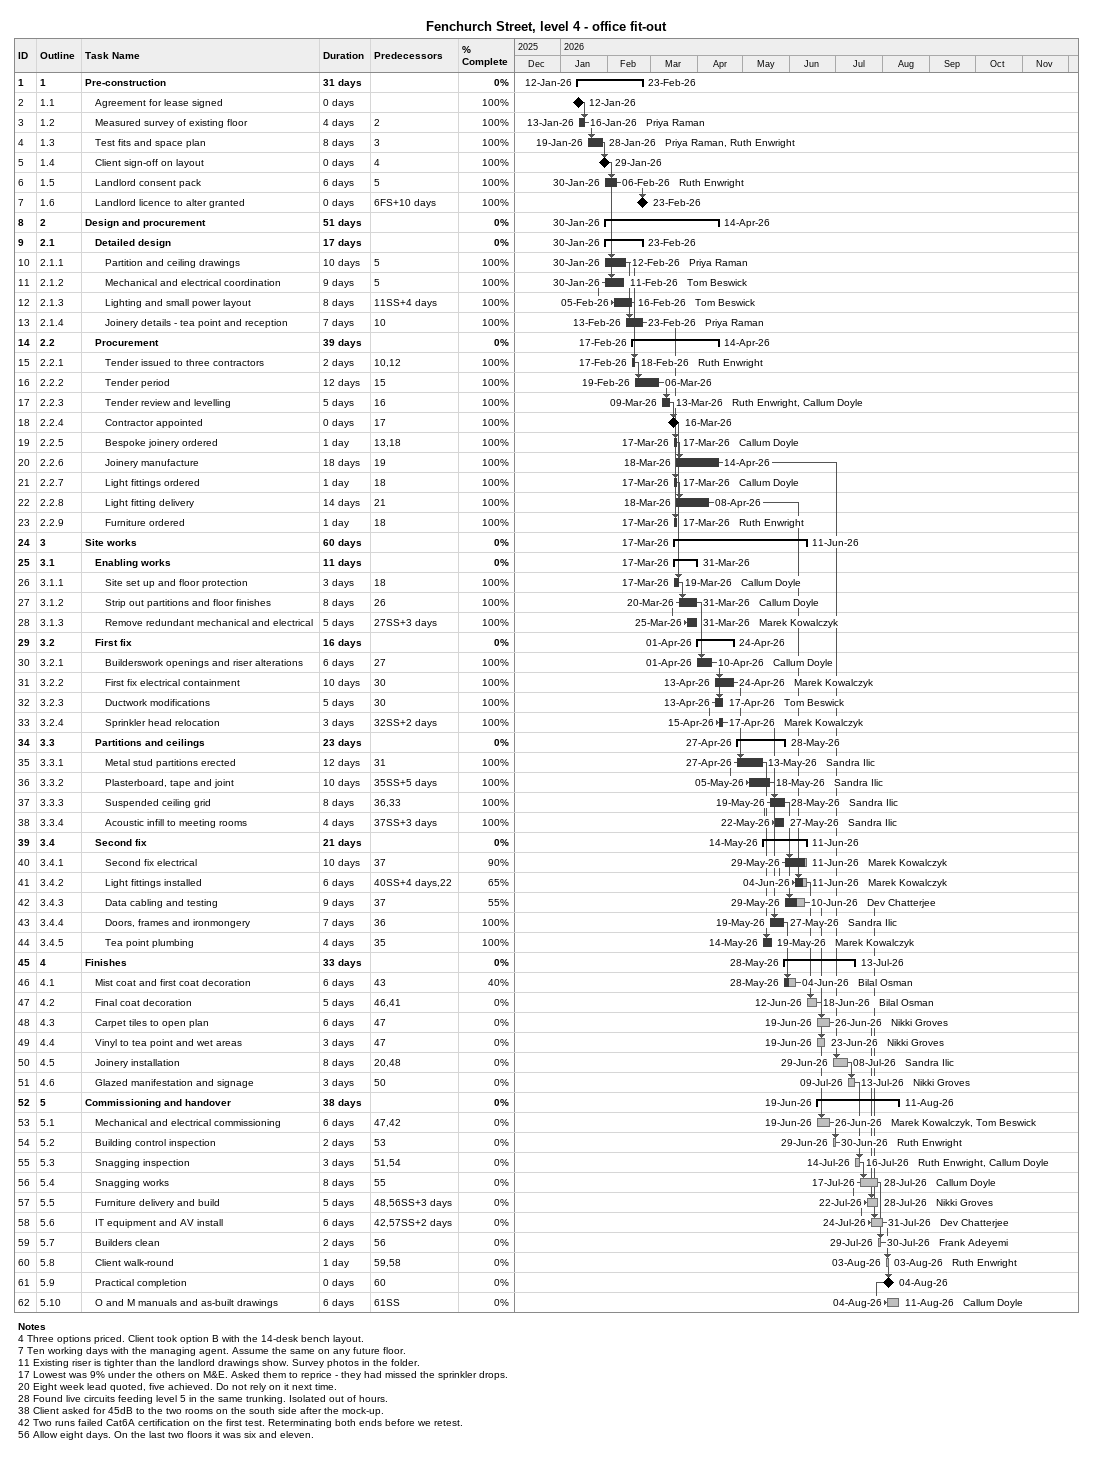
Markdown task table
Fenchurch Street, level 4 - office fit-out

| ID | WBS | Task | Duration | Start | Finish | Predecessors | Resources | % complete |
|---|---|---|---|---|---|---|---|---|
| 1 | 1 | **Pre-construction** | 31d | 2026-01-12 | 2026-02-23 |  |  | 0 |
| 2 | 1.1 | Agreement for lease signed | 0d | 2026-01-12 | 2026-01-12 |  |  | 100 |
| 3 | 1.2 | Measured survey of existing floor | 4d | 2026-01-13 | 2026-01-16 | 2 | Priya Raman | 100 |
| 4 | 1.3 | Test fits and space plan | 8d | 2026-01-19 | 2026-01-28 | 3 | Priya Raman, Ruth Enwright | 100 |
| 5 | 1.4 | Client sign-off on layout | 0d | 2026-01-29 | 2026-01-29 | 4 |  | 100 |
| 6 | 1.5 | Landlord consent pack | 6d | 2026-01-30 | 2026-02-06 | 5 | Ruth Enwright | 100 |
| 7 | 1.6 | Landlord licence to alter granted | 0d | 2026-02-23 | 2026-02-23 | 6FS+10d |  | 100 |
| 8 | 2 | **Design and procurement** | 51d | 2026-01-30 | 2026-04-14 |  |  | 0 |
| 9 | 2.1 | **Detailed design** | 17d | 2026-01-30 | 2026-02-23 |  |  | 0 |
| 10 | 2.1.1 | Partition and ceiling drawings | 10d | 2026-01-30 | 2026-02-12 | 5 | Priya Raman | 100 |
| 11 | 2.1.2 | Mechanical and electrical coordination | 9d | 2026-01-30 | 2026-02-11 | 5 | Tom Beswick | 100 |
| 12 | 2.1.3 | Lighting and small power layout | 8d | 2026-02-05 | 2026-02-16 | 11SS+4d | Tom Beswick | 100 |
| 13 | 2.1.4 | Joinery details - tea point and reception | 7d | 2026-02-13 | 2026-02-23 | 10 | Priya Raman | 100 |
| 14 | 2.2 | **Procurement** | 39d | 2026-02-17 | 2026-04-14 |  |  | 0 |
| 15 | 2.2.1 | Tender issued to three contractors | 2d | 2026-02-17 | 2026-02-18 | 10, 12 | Ruth Enwright | 100 |
| 16 | 2.2.2 | Tender period | 12d | 2026-02-19 | 2026-03-06 | 15 |  | 100 |
| 17 | 2.2.3 | Tender review and levelling | 5d | 2026-03-09 | 2026-03-13 | 16 | Ruth Enwright, Callum Doyle | 100 |
| 18 | 2.2.4 | Contractor appointed | 0d | 2026-03-16 | 2026-03-16 | 17 |  | 100 |
| 19 | 2.2.5 | Bespoke joinery ordered | 1d | 2026-03-17 | 2026-03-17 | 13, 18 | Callum Doyle | 100 |
| 20 | 2.2.6 | Joinery manufacture | 18d | 2026-03-18 | 2026-04-14 | 19 |  | 100 |
| 21 | 2.2.7 | Light fittings ordered | 1d | 2026-03-17 | 2026-03-17 | 18 | Callum Doyle | 100 |
| 22 | 2.2.8 | Light fitting delivery | 14d | 2026-03-18 | 2026-04-08 | 21 |  | 100 |
| 23 | 2.2.9 | Furniture ordered | 1d | 2026-03-17 | 2026-03-17 | 18 | Ruth Enwright | 100 |
| 24 | 3 | **Site works** | 60d | 2026-03-17 | 2026-06-11 |  |  | 0 |
| 25 | 3.1 | **Enabling works** | 11d | 2026-03-17 | 2026-03-31 |  |  | 0 |
| 26 | 3.1.1 | Site set up and floor protection | 3d | 2026-03-17 | 2026-03-19 | 18 | Callum Doyle | 100 |
| 27 | 3.1.2 | Strip out partitions and floor finishes | 8d | 2026-03-20 | 2026-03-31 | 26 | Callum Doyle | 100 |
| 28 | 3.1.3 | Remove redundant mechanical and electrical | 5d | 2026-03-25 | 2026-03-31 | 27SS+3d | Marek Kowalczyk | 100 |
| 29 | 3.2 | **First fix** | 16d | 2026-04-01 | 2026-04-24 |  |  | 0 |
| 30 | 3.2.1 | Builderswork openings and riser alterations | 6d | 2026-04-01 | 2026-04-10 | 27 | Callum Doyle | 100 |
| 31 | 3.2.2 | First fix electrical containment | 10d | 2026-04-13 | 2026-04-24 | 30 | Marek Kowalczyk | 100 |
| 32 | 3.2.3 | Ductwork modifications | 5d | 2026-04-13 | 2026-04-17 | 30 | Tom Beswick | 100 |
| 33 | 3.2.4 | Sprinkler head relocation | 3d | 2026-04-15 | 2026-04-17 | 32SS+2d | Marek Kowalczyk | 100 |
| 34 | 3.3 | **Partitions and ceilings** | 23d | 2026-04-27 | 2026-05-28 |  |  | 0 |
| 35 | 3.3.1 | Metal stud partitions erected | 12d | 2026-04-27 | 2026-05-13 | 31 | Sandra Ilic | 100 |
| 36 | 3.3.2 | Plasterboard, tape and joint | 10d | 2026-05-05 | 2026-05-18 | 35SS+5d | Sandra Ilic | 100 |
| 37 | 3.3.3 | Suspended ceiling grid | 8d | 2026-05-19 | 2026-05-28 | 36, 33 | Sandra Ilic | 100 |
| 38 | 3.3.4 | Acoustic infill to meeting rooms | 4d | 2026-05-22 | 2026-05-27 | 37SS+3d | Sandra Ilic | 100 |
| 39 | 3.4 | **Second fix** | 21d | 2026-05-14 | 2026-06-11 |  |  | 0 |
| 40 | 3.4.1 | Second fix electrical | 10d | 2026-05-29 | 2026-06-11 | 37 | Marek Kowalczyk | 90 |
| 41 | 3.4.2 | Light fittings installed | 6d | 2026-06-04 | 2026-06-11 | 40SS+4d, 22 | Marek Kowalczyk | 65 |
| 42 | 3.4.3 | Data cabling and testing | 9d | 2026-05-29 | 2026-06-10 | 37 | Dev Chatterjee | 55 |
| 43 | 3.4.4 | Doors, frames and ironmongery | 7d | 2026-05-19 | 2026-05-27 | 36 | Sandra Ilic | 100 |
| 44 | 3.4.5 | Tea point plumbing | 4d | 2026-05-14 | 2026-05-19 | 35 | Marek Kowalczyk | 100 |
| 45 | 4 | **Finishes** | 33d | 2026-05-28 | 2026-07-13 |  |  | 0 |
| 46 | 4.1 | Mist coat and first coat decoration | 6d | 2026-05-28 | 2026-06-04 | 43 | Bilal Osman | 40 |
| 47 | 4.2 | Final coat decoration | 5d | 2026-06-12 | 2026-06-18 | 46, 41 | Bilal Osman | 0 |
| 48 | 4.3 | Carpet tiles to open plan | 6d | 2026-06-19 | 2026-06-26 | 47 | Nikki Groves | 0 |
| 49 | 4.4 | Vinyl to tea point and wet areas | 3d | 2026-06-19 | 2026-06-23 | 47 | Nikki Groves | 0 |
| 50 | 4.5 | Joinery installation | 8d | 2026-06-29 | 2026-07-08 | 20, 48 | Sandra Ilic | 0 |
| 51 | 4.6 | Glazed manifestation and signage | 3d | 2026-07-09 | 2026-07-13 | 50 | Nikki Groves | 0 |
| 52 | 5 | **Commissioning and handover** | 38d | 2026-06-19 | 2026-08-11 |  |  | 0 |
| 53 | 5.1 | Mechanical and electrical commissioning | 6d | 2026-06-19 | 2026-06-26 | 47, 42 | Marek Kowalczyk, Tom Beswick | 0 |
| 54 | 5.2 | Building control inspection | 2d | 2026-06-29 | 2026-06-30 | 53 | Ruth Enwright | 0 |
| 55 | 5.3 | Snagging inspection | 3d | 2026-07-14 | 2026-07-16 | 51, 54 | Ruth Enwright, Callum Doyle | 0 |
| 56 | 5.4 | Snagging works | 8d | 2026-07-17 | 2026-07-28 | 55 | Callum Doyle | 0 |
| 57 | 5.5 | Furniture delivery and build | 5d | 2026-07-22 | 2026-07-28 | 48, 56SS+3d | Nikki Groves | 0 |
| 58 | 5.6 | IT equipment and AV install | 6d | 2026-07-24 | 2026-07-31 | 42, 57SS+2d | Dev Chatterjee | 0 |
| 59 | 5.7 | Builders clean | 2d | 2026-07-29 | 2026-07-30 | 56 | Frank Adeyemi | 0 |
| 60 | 5.8 | Client walk-round | 1d | 2026-08-03 | 2026-08-03 | 59, 58 | Ruth Enwright | 0 |
| 61 | 5.9 | Practical completion | 0d | 2026-08-04 | 2026-08-04 | 60 |  | 0 |
| 62 | 5.10 | O and M manuals and as-built drawings | 6d | 2026-08-04 | 2026-08-11 | 61SS | Callum Doyle | 0 |

Notes
- 4: Three options priced. Client took option B with the 14-desk bench layout.
- 7: Ten working days with the managing agent. Assume the same on any future floor.
- 11: Existing riser is tighter than the landlord drawings show. Survey photos in the folder.
- 17: Lowest was 9% under the others on M&E. Asked them to reprice - they had missed the sprinkler drops.
- 20: Eight week lead quoted, five achieved. Do not rely on it next time.
- 28: Found live circuits feeding level 5 in the same trunking. Isolated out of hours.
- 38: Client asked for 45dB to the two rooms on the south side after the mock-up.
- 42: Two runs failed Cat6A certification on the first test. Reterminating both ends before we retest.
- 56: Allow eight days. On the last two floors it was six and eleven.
